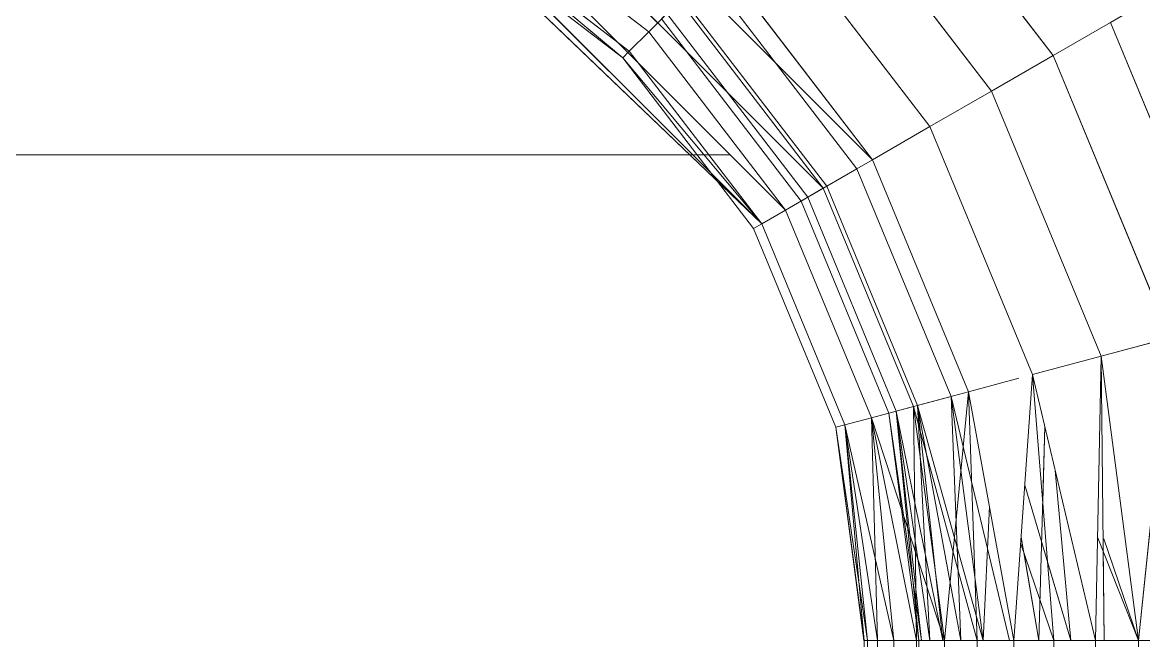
# Model space of a CAD drawing. Header units: centimetres. Extents: x -13467 to 3766, y -437 to 1921.
# Drawn here: x -4242.348 to -4240.307, y 188.8 to 189.925 of the extents above; entities that cross this region are included whole.
import ezdxf

# ---------------------------------------------------------------- set-up
doc = ezdxf.new("R2010")
doc.units = ezdxf.units.CM
doc.layers.add('M-EQPM', color=7, linetype='Continuous', lineweight=9)

# ---------------------------------------------------------------- blocks, each defined once
blk = doc.blocks.new('EQ-04-006 - EQ-04-006_dwg_Agrupar_308-1538748-Sección 1-2')
at = {"layer": 'M-EQPM', "color": 136, "true_color": 0x007f7f}
for p, q in [((-3689.4579, 190.3057), (-3689.1195, 189.8647)), ((-3689.5495, 190.2142), (-3689.2316, 189.8)), ((-3690.1802, 190.1571), (-3689.8556, 189.908)), ((-3690.1802, 190.1571), (-3689.8556, 189.908)), ((-3690.2051, 190.1138), (-3689.891, 189.8727)), ((-3690.2051, 190.1138), (-3689.891, 189.8727)), ((-3689.641, 190.1227), (-3689.3437, 189.7353)), ((-3690.2137, 190.099), (-3689.903, 189.8607)), ((-3689.7262, 190.0374), (-3689.4481, 189.675)), ((-3689.7495, 190.0142), (-3689.4766, 189.6586)), ((-3689.7495, 190.0142), (-3689.4766, 189.6586)), ((-3689.7495, 190.0142), (-3689.4766, 189.6586)), ((-3689.7495, 190.0142), (-3689.4766, 189.6586)), ((-3689.7944, 189.9693), (-3689.5316, 189.6268)), ((-3689.7944, 189.9693), (-3689.5316, 189.6268)), ((-3689.8556, 189.908), (-3689.7995, 189.9642)), ((-3689.7995, 189.9642), (-3689.8556, 189.908)), ((-3689.7995, 189.9642), (-3689.5378, 189.6232)), ((-3689.7995, 189.9642), (-3689.5378, 189.6232)), ((-3689.8323, 189.9314), (-3689.578, 189.6)), ((-3689.8227, 189.941), (-3689.5662, 189.6068)), ((-3689.8227, 189.941), (-3689.5662, 189.6068)), ((-3689.891, 189.8727), (-3689.8556, 189.908)), ((-3689.8556, 189.908), (-3689.891, 189.8727)), ((-3689.8556, 189.908), (-3689.6066, 189.5835)), ((-3689.8556, 189.908), (-3689.6066, 189.5835)), ((-3689.1195, 189.8647), (-3689.0151, 189.925)), ((-3689.0151, 189.925), (-3688.7903, 189.3823)), ((-3689.891, 189.8727), (-3689.903, 189.8607)), ((-3689.903, 189.8607), (-3689.891, 189.8727)), ((-3689.891, 189.8727), (-3689.6499, 189.5585)), ((-3689.891, 189.8727), (-3689.6499, 189.5585)), ((-3689.903, 189.8607), (-3689.6646, 189.55)), ((-3689.2316, 189.8), (-3689.1195, 189.8647)), ((-3689.1195, 189.8647), (-3688.9068, 189.3511)), ((-3689.3437, 189.7353), (-3689.2316, 189.8)), ((-3689.2316, 189.8), (-3689.0318, 189.3176)), ((-3689.4481, 189.675), (-3689.3437, 189.7353)), ((-3689.3437, 189.7353), (-3689.1568, 189.2841)), ((-3689.5378, 189.6232), (-3689.4481, 189.675)), ((-3689.4481, 189.675), (-3689.5378, 189.6232)), ((-3689.4481, 189.675), (-3689.2733, 189.2529)), ((-3689.5316, 189.6268), (-3689.4766, 189.6586)), ((-3689.4766, 189.6586), (-3689.5316, 189.6268)), ((-3689.4766, 189.6586), (-3689.305, 189.2444)), ((-3689.4766, 189.6586), (-3689.305, 189.2444)), ((-3689.305, 189.2444), (-3689.4766, 189.6586)), ((-3689.4766, 189.6586), (-3689.305, 189.2444)), ((-3689.6066, 189.5835), (-3689.5378, 189.6232)), ((-3689.5378, 189.6232), (-3689.6066, 189.5835)), ((-3689.5662, 189.6068), (-3689.5316, 189.6268)), ((-3689.5316, 189.6268), (-3689.5662, 189.6068)), ((-3689.5378, 189.6232), (-3689.3733, 189.2261)), ((-3689.5378, 189.6232), (-3689.3733, 189.2261)), ((-3689.5316, 189.6268), (-3689.3664, 189.228)), ((-3689.5316, 189.6268), (-3689.3664, 189.228)), ((-3689.578, 189.6), (-3689.5662, 189.6068)), ((-3689.578, 189.6), (-3689.5662, 189.6068)), ((-3689.578, 189.6), (-3689.4182, 189.2141)), ((-3689.5662, 189.6068), (-3689.405, 189.2176)), ((-3689.5662, 189.6068), (-3689.405, 189.2176)), ((-3689.6499, 189.5585), (-3689.6066, 189.5835)), ((-3689.6066, 189.5835), (-3689.6499, 189.5585)), ((-3689.6066, 189.5835), (-3689.4501, 189.2056)), ((-3689.6066, 189.5835), (-3689.4501, 189.2056)), ((-3689.6499, 189.5585), (-3689.6646, 189.55)), ((-3689.6646, 189.55), (-3689.6499, 189.5585)), ((-3689.6646, 189.55), (-3689.5148, 189.1882)), ((-3689.6499, 189.5585), (-3689.4983, 189.1926)), ((-3689.6499, 189.5585), (-3689.4983, 189.1926)), ((-3689.0318, 189.3176), (-3688.9068, 189.3511)), ((-3688.9637, 188.8), (-3688.9068, 189.3511)), ((-3689.1568, 189.2841), (-3689.0318, 189.3176)), ((-3689.1568, 189.2841), (-3689.0318, 189.3176)), ((-3689.0419, 188.8), (-3689.0318, 189.3176)), ((-3689.0262, 188.8), (-3689.0318, 189.3176)), ((-3688.9637, 188.8), (-3689.0318, 189.3176)), ((-3689.0318, 189.3176), (-3689.0262, 188.8)), ((-3689.0318, 189.3176), (-3689.0262, 188.8)), ((-3688.9637, 188.8), (-3689.0318, 189.3176)), ((-3688.9637, 188.8), (-3689.0318, 189.3176)), ((-3689.2733, 189.2529), (-3689.1815, 189.2775)), ((-3689.1907, 188.8), (-3689.1568, 189.2841)), ((-3689.1182, 188.8), (-3689.1568, 189.2841)), ((-3689.1182, 188.8), (-3689.1568, 189.2841)), ((-3689.0419, 188.8), (-3689.1568, 189.2841)), ((-3689.1182, 188.8), (-3689.1568, 189.2841)), ((-3689.1182, 188.8), (-3689.1568, 189.2841)), ((-3689.3733, 189.2261), (-3689.2733, 189.2529)), ((-3689.2733, 189.2529), (-3689.3733, 189.2261)), ((-3689.3172, 188.8), (-3689.2733, 189.2529)), ((-3689.2576, 188.8), (-3689.2733, 189.2529)), ((-3689.2576, 188.8), (-3689.2733, 189.2529)), ((-3689.1907, 188.8), (-3689.2733, 189.2529)), ((-3689.2733, 189.2529), (-3689.2576, 188.8)), ((-3689.2733, 189.2529), (-3689.2576, 188.8)), ((-3689.3664, 189.228), (-3689.305, 189.2444)), ((-3689.305, 189.2444), (-3689.3664, 189.228)), ((-3689.1988, 188.8), (-3689.305, 189.2444)), ((-3689.2465, 188.8), (-3689.305, 189.2444)), ((-3689.2873, 188.8), (-3689.305, 189.2444)), ((-3689.2465, 188.8), (-3689.305, 189.2444)), ((-3689.305, 189.2444), (-3689.2465, 188.8)), ((-3689.1988, 188.8), (-3689.305, 189.2444)), ((-3689.4501, 189.2056), (-3689.3733, 189.2261)), ((-3689.3733, 189.2261), (-3689.4501, 189.2056)), ((-3689.405, 189.2176), (-3689.4182, 189.2141)), ((-3689.4182, 189.2141), (-3689.405, 189.2176)), ((-3689.3636, 188.8), (-3689.4182, 189.2141)), ((-3689.3587, 188.8), (-3689.4182, 189.2141)), ((-3689.3636, 188.8), (-3689.4182, 189.2141)), ((-3689.405, 189.2176), (-3689.3664, 189.228)), ((-3689.3664, 189.228), (-3689.405, 189.2176)), ((-3689.3201, 188.8), (-3689.405, 189.2176)), ((-3689.3441, 188.8), (-3689.405, 189.2176)), ((-3689.3587, 188.8), (-3689.405, 189.2176)), ((-3689.3636, 188.8), (-3689.405, 189.2176)), ((-3689.3441, 188.8), (-3689.405, 189.2176)), ((-3689.3587, 188.8), (-3689.405, 189.2176)), ((-3689.405, 189.2176), (-3689.3587, 188.8)), ((-3689.2576, 188.8), (-3689.3733, 189.2261)), ((-3689.3172, 188.8), (-3689.3733, 189.2261)), ((-3689.3682, 188.8), (-3689.3733, 189.2261)), ((-3689.3172, 188.8), (-3689.3733, 189.2261)), ((-3689.2465, 188.8), (-3689.3664, 189.228)), ((-3689.2873, 188.8), (-3689.3664, 189.228)), ((-3689.3201, 188.8), (-3689.3664, 189.228)), ((-3689.3441, 188.8), (-3689.3664, 189.228)), ((-3689.3201, 188.8), (-3689.3664, 189.228)), ((-3689.2873, 188.8), (-3689.3664, 189.228)), ((-3689.4983, 189.1926), (-3689.5148, 189.1882)), ((-3689.5148, 189.1882), (-3689.4983, 189.1926)), ((-3689.4501, 189.2056), (-3689.4983, 189.1926)), ((-3689.4501, 189.2056), (-3689.4983, 189.1926)), ((-3689.4092, 188.8), (-3689.4983, 189.1926)), ((-3689.4392, 188.8), (-3689.4983, 189.1926)), ((-3689.4575, 188.8), (-3689.4983, 189.1926)), ((-3689.4636, 188.8), (-3689.4983, 189.1926)), ((-3689.4575, 188.8), (-3689.4983, 189.1926)), ((-3689.4392, 188.8), (-3689.4983, 189.1926)), ((-3689.3172, 188.8), (-3689.4501, 189.2056)), ((-3689.3682, 188.8), (-3689.4501, 189.2056)), ((-3689.4092, 188.8), (-3689.4501, 189.2056)), ((-3689.4392, 188.8), (-3689.4501, 189.2056)), ((-3689.4092, 188.8), (-3689.4501, 189.2056)), ((-3689.3682, 188.8), (-3689.4501, 189.2056)), ((-3689.4636, 188.8), (-3689.5148, 189.1882)), ((-3689.4575, 188.8), (-3689.5148, 189.1882)), ((-3689.5148, 189.1882), (-3689.4636, 188.8)), ((-3689.1453, 188.8), (-3689.1346, 189.1904)), ((-3689.1453, 188.8), (-3689.1346, 189.1904)), ((-3689.1453, 188.8), (-3689.1346, 189.1904)), ((-3689.0873, 188.8), (-3689.1154, 189.1095)), ((-3689.0873, 188.8), (-3689.1154, 189.1095)), ((-3689.1154, 189.1095), (-3689.0873, 188.8)), ((-3689.1154, 189.1095), (-3689.0873, 188.8)), ((-3689.1154, 189.1095), (-3689.0873, 188.8)), ((-3689.0873, 188.8), (-3689.1154, 189.1095)), ((-3689.0873, 188.8), (-3689.1709, 189.0828)), ((-3689.1709, 189.0828), (-3689.0873, 188.8)), ((-3689.1709, 189.0828), (-3689.0873, 188.8)), ((-3689.2465, 188.8), (-3689.2352, 189.0443)), ((-3689.2465, 188.8), (-3689.2352, 189.0443)), ((-3689.2465, 188.8), (-3689.2352, 189.0443)), ((-3689.1453, 188.8), (-3689.1775, 188.9883)), ((-3689.1453, 188.8), (-3689.1775, 188.9883)), ((-3689.1775, 188.9883), (-3689.1453, 188.8)), ((-3689.1775, 188.9883), (-3689.1453, 188.8)), ((-3689.1453, 188.8), (-3689.1775, 188.9883)), ((-3689.1775, 188.9883), (-3689.1453, 188.8)), ((-3689.1182, 188.8), (-3689.1784, 188.9758)), ((-3689.1182, 188.8), (-3689.1784, 188.9758)), ((-3689.1784, 188.9758), (-3689.1182, 188.8)), ((-3688.9637, 188.8), (-3689.0382, 188.9869)), ((-3688.9637, 188.8), (-3689.0382, 188.9869)), ((-3689.0382, 188.9869), (-3688.9637, 188.8)), ((-3688.9637, 188.8), (-3689.0272, 188.9854)), ((-3689.0272, 188.9854), (-3688.9637, 188.8)), ((-3689.0272, 188.9854), (-3688.9637, 188.8)), ((-3689.4636, 188.8), (-3689.4637, 186.8)), ((-3689.4637, 186.8), (-3689.4575, 188.8)), ((-3689.4575, 186.8), (-3689.4636, 188.8)), ((-3689.4575, 188.8), (-3689.4636, 188.8)), ((-3689.4636, 188.8), (-3689.4575, 188.8)), ((-3689.4392, 188.8), (-3689.4575, 188.8)), ((-3689.4575, 186.8), (-3689.4575, 188.8)), ((-3689.4575, 188.8), (-3689.4392, 188.8)), ((-3689.4575, 188.8), (-3689.4575, 186.8)), ((-3689.4392, 186.8), (-3689.4392, 188.8)), ((-3689.4392, 188.8), (-3689.4092, 188.8)), ((-3689.4092, 186.8), (-3689.4092, 188.8)), ((-3689.4092, 188.8), (-3689.3682, 188.8)), ((-3689.3682, 186.8), (-3689.3682, 188.8)), ((-3689.3682, 188.8), (-3689.3172, 188.8)), ((-3689.3636, 188.8), (-3689.3637, 186.8)), ((-3689.3172, 186.8), (-3689.3172, 188.8)), ((-3689.3172, 188.8), (-3689.2576, 188.8)), ((-3689.2576, 188.8), (-3689.2576, 186.8)), ((-3689.2576, 188.8), (-3689.1907, 188.8)), ((-3689.1907, 186.8), (-3689.1907, 188.8)), ((-3689.1907, 188.8), (-3689.1182, 188.8)), ((-3689.1182, 188.8), (-3689.1182, 186.8)), ((-3689.1182, 188.8), (-3689.0419, 188.8)), ((-3688.9637, 188.8), (-3689.0419, 188.8)), ((-3689.0419, 188.8), (-3689.0419, 186.8)), ((-3688.8854, 188.8), (-3688.9637, 188.8)), ((-3688.9637, 186.8), (-3688.9637, 188.8))]:
    blk.add_line(p, q, dxfattribs=at)
at = {"layer": 'M-EQPM', "color": 136, "true_color": 0x007f7f, "flags": 128}
for points in [[(-3688.7903, 189.3823), (-3689.0151, 189.925), (-3688.9254, 189.9768), (-3689.2995, 190.4642), (-3689.2433, 190.5204), (-3689.7472, 190.9071), (-3689.7222, 190.9503), (-3690.321, 191.1984), (-3690.9637, 191.2938), (-3690.9637, 191.2755), (-3706.9637, 191.2755), (-3707.6063, 191.1984), (-3708.2051, 190.9503), (-3708.2137, 190.9651), (-3708.7314, 190.5678), (-3708.7194, 190.5557), (-3709.114, 190.0415), (-3709.0707, 190.0165), (-3709.3138, 189.4297), (-3709.237, 189.4091)], [(-3690.3166, 191.2148), (-3690.321, 191.1984), (-3689.7222, 190.9503), (-3689.7472, 190.9071), (-3689.2433, 190.5204), (-3689.2995, 190.4642), (-3688.9254, 189.9768), (-3689.0151, 189.925), (-3688.7903, 189.3823)], [(-3689.8387, 190.7486), (-3689.899, 190.6441), (-3689.4579, 190.3057), (-3689.5495, 190.2142), (-3689.2316, 189.8)], [(-3689.8387, 190.7486), (-3689.899, 190.6441), (-3689.4579, 190.3057), (-3689.5495, 190.2142), (-3689.2316, 189.8)], [(-3689.7262, 190.0374), (-3689.4481, 189.675), (-3689.5378, 189.6232), (-3689.3733, 189.2261), (-3689.4501, 189.2056), (-3689.4392, 188.8), (-3689.4983, 189.1926), (-3689.5148, 189.1882), (-3689.6646, 189.55), (-3689.903, 189.8607), (-3689.891, 189.8727), (-3689.6499, 189.5585), (-3689.6646, 189.55), (-3689.6499, 189.5585), (-3689.4983, 189.1926), (-3689.4501, 189.2056), (-3689.6066, 189.5835), (-3689.5378, 189.6232), (-3689.7995, 189.9642)], [(-3690.446, 190.7319), (-3689.9637, 190.5321), (-3690.0284, 190.42), (-3689.641, 190.1227), (-3689.7262, 190.0374), (-3689.4481, 189.675), (-3689.5378, 189.6232), (-3689.3733, 189.2261), (-3689.4501, 189.2056), (-3689.4392, 188.8), (-3689.4092, 188.8), (-3689.4092, 186.8)], [(-3706.9637, 190.573), (-3690.9637, 190.573), (-3690.9637, 190.6455), (-3690.4795, 190.6069), (-3690.5107, 190.4904), (-3690.0887, 190.3155), (-3690.1404, 190.2259), (-3689.7995, 189.9642), (-3689.8556, 189.908), (-3689.6066, 189.5835), (-3689.6499, 189.5585), (-3689.4983, 189.1926), (-3689.4501, 189.2056), (-3689.6066, 189.5835), (-3689.5378, 189.6232), (-3689.7995, 189.9642), (-3689.7262, 190.0374), (-3690.0887, 190.3155), (-3690.0284, 190.42), (-3690.4795, 190.6069), (-3690.9637, 190.7218), (-3706.9637, 190.7218)], [(-3690.2051, 190.1138), (-3689.891, 189.8727), (-3689.8556, 189.908), (-3690.1802, 190.1571)], [(-3690.1802, 190.1571), (-3689.8556, 189.908), (-3689.891, 189.8727), (-3689.903, 189.8607), (-3690.2137, 190.099)], [(-3690.2051, 190.1138), (-3689.891, 189.8727), (-3689.6499, 189.5585), (-3689.6066, 189.5835), (-3689.8556, 189.908), (-3689.7995, 189.9642)], [(-3689.3172, 186.8), (-3689.3172, 188.8), (-3689.3733, 189.2261), (-3689.3682, 188.8), (-3689.3733, 189.2261), (-3689.2733, 189.2529), (-3689.4481, 189.675), (-3689.3437, 189.7353), (-3689.641, 190.1227), (-3689.5495, 190.2142), (-3689.9637, 190.5321)], [(-3689.1815, 189.2775), (-3689.2733, 189.2529), (-3689.4481, 189.675), (-3689.3437, 189.7353), (-3689.641, 190.1227), (-3689.5495, 190.2142), (-3689.9637, 190.5321)], [(-3690.9637, 190.4958), (-3690.5192, 190.4586), (-3690.1051, 190.2871), (-3690.1369, 190.2321), (-3689.7944, 189.9693), (-3689.7495, 190.0142), (-3689.4766, 189.6586), (-3689.5316, 189.6268), (-3689.3664, 189.228), (-3689.305, 189.2444)], [(-3690.9637, 190.4764), (-3690.5357, 190.3972), (-3690.5192, 190.4586), (-3690.1051, 190.2871), (-3690.1369, 190.2321), (-3689.7944, 189.9693), (-3689.7495, 190.0142), (-3689.4766, 189.6586), (-3689.5316, 189.6268), (-3689.3664, 189.228), (-3689.2873, 188.8)], [(-3689.3664, 189.228), (-3689.305, 189.2444), (-3689.4766, 189.6586), (-3689.5316, 189.6268), (-3689.7944, 189.9693), (-3689.7495, 190.0142), (-3690.1051, 190.2871), (-3690.1369, 190.2321), (-3690.5357, 190.3972), (-3690.9637, 190.4436), (-3690.5357, 190.3972), (-3690.9637, 190.4196), (-3690.546, 190.3586), (-3690.9637, 190.4196)], [(-3689.2465, 188.8), (-3689.305, 189.2444), (-3689.4766, 189.6586), (-3689.5316, 189.6268), (-3689.7944, 189.9693), (-3689.7495, 190.0142), (-3690.1051, 190.2871), (-3690.1369, 190.2321), (-3690.5357, 190.3972), (-3690.9637, 190.4436)], [(-3690.9637, 190.4247), (-3690.5357, 190.3972), (-3690.546, 190.3586), (-3690.1569, 190.1974), (-3689.8227, 189.941), (-3689.8323, 189.9314), (-3689.8227, 189.941), (-3689.5662, 189.6068), (-3689.578, 189.6), (-3689.8323, 189.9314), (-3689.8227, 189.941), (-3689.5662, 189.6068), (-3689.578, 189.6), (-3689.5662, 189.6068), (-3689.405, 189.2176), (-3689.3587, 188.8)], [(-3690.9637, 190.4247), (-3690.546, 190.3586), (-3690.5357, 190.3972), (-3690.1369, 190.2321), (-3690.1569, 190.1974), (-3689.8227, 189.941), (-3689.7944, 189.9693), (-3689.5316, 189.6268), (-3689.5662, 189.6068), (-3689.405, 189.2176), (-3689.3664, 189.228), (-3689.405, 189.2176), (-3689.3201, 188.8)], [(-3689.3201, 188.8), (-3689.3664, 189.228), (-3689.5316, 189.6268), (-3689.5662, 189.6068), (-3689.8227, 189.941), (-3689.7944, 189.9693), (-3690.1369, 190.2321), (-3690.1569, 190.1974), (-3690.546, 190.3586), (-3690.9637, 190.4111)], [(-3689.578, 189.6), (-3689.4182, 189.2141), (-3689.405, 189.2176), (-3689.5662, 189.6068), (-3689.405, 189.2176), (-3689.3664, 189.228), (-3689.5316, 189.6268), (-3689.5662, 189.6068), (-3689.8227, 189.941)], [(-3689.7944, 189.9693), (-3689.5316, 189.6268), (-3689.5662, 189.6068), (-3689.578, 189.6), (-3689.8323, 189.9314)], [(-3689.0318, 189.3176), (-3689.2316, 189.8), (-3689.1195, 189.8647), (-3689.4579, 190.3057), (-3689.3727, 190.391)], [(-3689.0151, 189.925), (-3689.1195, 189.8647), (-3688.9068, 189.3511), (-3689.0318, 189.3176), (-3689.2316, 189.8), (-3689.1195, 189.8647), (-3689.4579, 190.3057), (-3689.3727, 190.391)], [(-3689.4481, 189.675), (-3689.5378, 189.6232), (-3689.7995, 189.9642), (-3689.8556, 189.908), (-3690.1802, 190.1571), (-3690.2051, 190.1138), (-3690.571, 190.2653), (-3690.9637, 190.3035)], [(-3690.5754, 190.2489), (-3690.571, 190.2653), (-3690.2051, 190.1138), (-3690.1802, 190.1571), (-3689.8556, 189.908), (-3689.7995, 189.9642), (-3689.5378, 189.6232), (-3689.4481, 189.675)], [(-3689.2733, 189.2529), (-3689.3733, 189.2261), (-3689.5378, 189.6232), (-3689.6066, 189.5835), (-3689.8556, 189.908), (-3689.891, 189.8727), (-3690.2051, 190.1138), (-3690.2137, 190.099), (-3690.5754, 190.2489)], [(-3689.0151, 189.925), (-3689.1195, 189.8647), (-3688.9068, 189.3511)], [(-3689.2316, 189.8), (-3689.3437, 189.7353), (-3689.1568, 189.2841), (-3689.1182, 188.8), (-3689.1182, 186.8)], [(-3689.2316, 189.8), (-3689.3437, 189.7353), (-3689.1568, 189.2841)], [(-3689.3441, 188.8), (-3689.405, 189.2176), (-3689.4182, 189.2141), (-3689.578, 189.6)], [(-3689.4092, 188.8), (-3689.4501, 189.2056), (-3689.4983, 189.1926), (-3689.5148, 189.1882), (-3689.6646, 189.55), (-3689.6499, 189.5585), (-3689.4983, 189.1926), (-3689.4392, 188.8)], [(-3689.0318, 189.3176), (-3688.9068, 189.3511), (-3688.8854, 188.8)], [(-3689.0318, 189.3176), (-3689.1568, 189.2841), (-3689.0419, 188.8), (-3689.1182, 188.8), (-3689.1568, 189.2841), (-3689.0419, 188.8)], [(-3689.0419, 186.8), (-3689.0419, 188.8), (-3689.1182, 188.8), (-3689.1907, 188.8), (-3689.1568, 189.2841), (-3689.1907, 188.8), (-3689.2733, 189.2529), (-3689.1815, 189.2775)], [(-3689.1182, 186.8), (-3689.1182, 188.8), (-3689.1907, 188.8), (-3689.2733, 189.2529), (-3689.2576, 188.8), (-3689.3172, 188.8), (-3689.2733, 189.2529), (-3689.3172, 188.8), (-3689.3733, 189.2261), (-3689.2733, 189.2529), (-3689.2576, 188.8)], [(-3689.2576, 188.8), (-3689.3733, 189.2261), (-3689.2733, 189.2529)], [(-3689.2873, 188.8), (-3689.305, 189.2444), (-3689.3664, 189.228)], [(-3689.305, 189.2444), (-3689.3664, 189.228), (-3689.3201, 188.8)], [(-3689.2873, 188.8), (-3689.305, 189.2444), (-3689.2465, 188.8)], [(-3689.1988, 188.8), (-3689.305, 189.2444), (-3689.2465, 188.8)], [(-3689.3172, 188.8), (-3689.3733, 189.2261), (-3689.4501, 189.2056), (-3689.3682, 188.8)], [(-3689.3441, 188.8), (-3689.405, 189.2176), (-3689.4182, 189.2141), (-3689.405, 189.2176)], [(-3689.3441, 188.8), (-3689.3664, 189.228), (-3689.405, 189.2176), (-3689.3441, 188.8)], [(-3689.3587, 188.8), (-3689.405, 189.2176), (-3689.3636, 188.8)], [(-3689.3587, 188.8), (-3689.405, 189.2176), (-3689.3636, 188.8)], [(-3689.3441, 188.8), (-3689.405, 189.2176), (-3689.3201, 188.8)], [(-3689.3172, 188.8), (-3689.3733, 189.2261), (-3689.2576, 188.8)], [(-3689.3441, 188.8), (-3689.3664, 189.228), (-3689.3201, 188.8)], [(-3689.3201, 188.8), (-3689.3664, 189.228), (-3689.2873, 188.8)], [(-3689.2873, 188.8), (-3689.3664, 189.228), (-3689.2465, 188.8)], [(-3689.2873, 188.8), (-3689.3664, 189.228), (-3689.2465, 188.8)], [(-3689.4637, 188.8), (-3689.5148, 189.1882), (-3689.4983, 189.1926), (-3689.4575, 188.8), (-3689.5148, 189.1882), (-3689.4575, 188.8), (-3689.4983, 189.1926), (-3689.4392, 188.8)], [(-3689.4392, 186.8), (-3689.4392, 188.8), (-3689.4983, 189.1926), (-3689.4575, 188.8), (-3689.4983, 189.1926), (-3689.4636, 188.8), (-3689.4983, 189.1926), (-3689.5148, 189.1882), (-3689.4637, 188.8), (-3689.4575, 188.8), (-3689.4575, 186.8)], [(-3689.4092, 186.8), (-3689.4092, 188.8), (-3689.4501, 189.2056), (-3689.3682, 188.8), (-3689.4092, 188.8), (-3689.4501, 189.2056), (-3689.3682, 188.8), (-3689.3172, 188.8), (-3689.2576, 188.8), (-3689.2576, 186.8)], [(-3689.4092, 188.8), (-3689.4501, 189.2056), (-3689.3682, 188.8)]]:
    blk.add_lwpolyline(points, dxfattribs=at)
for points in [[(-3689.903, 189.8607), (-3689.891, 189.8727), (-3689.903, 189.8607), (-3689.6646, 189.55), (-3689.6499, 189.5585), (-3689.6066, 189.5835), (-3689.4501, 189.2056), (-3689.4983, 189.1926), (-3689.6499, 189.5585), (-3689.891, 189.8727), (-3690.2051, 190.1138), (-3690.2137, 190.099)], [(-3689.891, 189.8727), (-3689.6499, 189.5585), (-3689.6066, 189.5835), (-3689.4501, 189.2056), (-3689.3733, 189.2261), (-3689.5378, 189.6232), (-3689.6066, 189.5835), (-3689.8556, 189.908)], [(-3688.9637, 188.8), (-3688.9068, 189.3511)], [(-3689.0318, 189.3176), (-3689.0419, 188.8)], [(-3689.3636, 188.8), (-3689.4182, 189.2141)], [(-3689.3587, 188.8), (-3689.4182, 189.2141)], [(-3689.4092, 188.8), (-3689.4983, 189.1926)], [(-3689.3172, 188.8), (-3689.4501, 189.2056)]]:
    blk.add_lwpolyline(points, close=True, dxfattribs=at)
blk = doc.blocks.new('EQ-04-006 - EQ-04-006_dwg_Agrupar_316-1538749-Sección 1-2')
at = {"layer": 'M-EQPM', "color": 136, "true_color": 0x007f7f}
for p, q in [((-3690.1404, 190.2259), (-3689.5378, 189.6232)), ((-3689.9679, 190.1948), (-3689.4481, 189.675)), ((-3690.1802, 190.1571), (-3689.6066, 189.5835)), ((-3689.903, 189.8607), (-3690.2051, 190.1138)), ((-3690.2051, 190.1138), (-3689.6499, 189.5585)), ((-3690.2051, 190.1138), (-3689.6499, 189.5585)), ((-3690.2137, 190.099), (-3689.6499, 189.5585)), ((-3690.2137, 190.099), (-3689.903, 189.8607)), ((-3689.8323, 189.9314), (-3689.578, 189.6)), ((-3689.6499, 189.5585), (-3689.903, 189.8607)), ((-3689.6646, 189.55), (-3689.903, 189.8607)), ((-3689.903, 189.8607), (-3689.6499, 189.5585)), ((-3689.5378, 189.6232), (-3689.4481, 189.675)), ((-3689.4766, 189.6586), (-3689.305, 189.2444)), ((-3689.4766, 189.6586), (-3689.305, 189.2444)), ((-3689.305, 189.2444), (-3689.4766, 189.6586)), ((-3689.4766, 189.6586), (-3689.305, 189.2444)), ((-3689.6066, 189.5835), (-3689.5378, 189.6232)), ((-3689.5378, 189.6232), (-3689.3733, 189.2261)), ((-3689.5378, 189.6232), (-3689.3733, 189.2261)), ((-3689.5316, 189.6268), (-3689.3664, 189.228)), ((-3689.5316, 189.6268), (-3689.3664, 189.228)), ((-3689.578, 189.6), (-3689.4182, 189.2141)), ((-3689.5662, 189.6068), (-3689.405, 189.2176)), ((-3689.5662, 189.6068), (-3689.405, 189.2176)), ((-3689.6499, 189.5585), (-3689.6066, 189.5835)), ((-3689.6066, 189.5835), (-3689.6499, 189.5585)), ((-3689.6066, 189.5835), (-3689.4501, 189.2056)), ((-3689.6066, 189.5835), (-3689.4501, 189.2056)), ((-3689.6499, 189.5585), (-3689.6646, 189.55)), ((-3689.6646, 189.55), (-3689.6499, 189.5585)), ((-3689.6646, 189.55), (-3689.5148, 189.1882)), ((-3689.6499, 189.5585), (-3689.4983, 189.1926)), ((-3689.6499, 189.5585), (-3689.4983, 189.1926)), ((-3689.3733, 189.2261), (-3689.2733, 189.2529)), ((-3689.2733, 189.2529), (-3689.3733, 189.2261)), ((-3689.3172, 188.8), (-3689.2733, 189.2529)), ((-3689.3172, 188.8), (-3689.2733, 189.2529)), ((-3689.2733, 189.2529), (-3689.3172, 188.8)), ((-3689.2576, 188.8), (-3689.2733, 189.2529)), ((-3689.2576, 188.8), (-3689.2733, 189.2529)), ((-3689.2733, 189.2529), (-3689.2576, 188.8)), ((-3689.2733, 189.2529), (-3689.2576, 188.8)), ((-3689.2733, 189.2529), (-3689.2576, 188.8)), ((-3689.2733, 189.2529), (-3689.2576, 188.8)), ((-3689.3664, 189.228), (-3689.305, 189.2444)), ((-3689.305, 189.2444), (-3689.3664, 189.228)), ((-3689.1988, 188.8), (-3689.305, 189.2444)), ((-3689.2465, 188.8), (-3689.305, 189.2444)), ((-3689.2873, 188.8), (-3689.305, 189.2444)), ((-3689.2465, 188.8), (-3689.305, 189.2444)), ((-3689.305, 189.2444), (-3689.2465, 188.8)), ((-3689.1988, 188.8), (-3689.305, 189.2444)), ((-3689.4501, 189.2056), (-3689.3733, 189.2261)), ((-3689.3733, 189.2261), (-3689.4501, 189.2056)), ((-3689.405, 189.2176), (-3689.4182, 189.2141)), ((-3689.4182, 189.2141), (-3689.405, 189.2176)), ((-3689.3636, 188.8), (-3689.4182, 189.2141)), ((-3689.3587, 188.8), (-3689.4182, 189.2141)), ((-3689.3636, 188.8), (-3689.4182, 189.2141)), ((-3689.405, 189.2176), (-3689.3664, 189.228)), ((-3689.3664, 189.228), (-3689.405, 189.2176)), ((-3689.3201, 188.8), (-3689.405, 189.2176)), ((-3689.3441, 188.8), (-3689.405, 189.2176)), ((-3689.3587, 188.8), (-3689.405, 189.2176)), ((-3689.3636, 188.8), (-3689.405, 189.2176)), ((-3689.3441, 188.8), (-3689.405, 189.2176)), ((-3689.3587, 188.8), (-3689.405, 189.2176)), ((-3689.405, 189.2176), (-3689.3587, 188.8)), ((-3689.2576, 188.8), (-3689.3733, 189.2261)), ((-3689.3172, 188.8), (-3689.3733, 189.2261)), ((-3689.3682, 188.8), (-3689.3733, 189.2261)), ((-3689.3172, 188.8), (-3689.3733, 189.2261)), ((-3689.2465, 188.8), (-3689.3664, 189.228)), ((-3689.2873, 188.8), (-3689.3664, 189.228)), ((-3689.3201, 188.8), (-3689.3664, 189.228)), ((-3689.3441, 188.8), (-3689.3664, 189.228)), ((-3689.3201, 188.8), (-3689.3664, 189.228)), ((-3689.2873, 188.8), (-3689.3664, 189.228)), ((-3689.4983, 189.1926), (-3689.5148, 189.1882)), ((-3689.5148, 189.1882), (-3689.4983, 189.1926)), ((-3689.4501, 189.2056), (-3689.4983, 189.1926)), ((-3689.4501, 189.2056), (-3689.4983, 189.1926)), ((-3689.4092, 188.8), (-3689.4983, 189.1926)), ((-3689.4392, 188.8), (-3689.4983, 189.1926)), ((-3689.4575, 188.8), (-3689.4983, 189.1926)), ((-3689.4636, 188.8), (-3689.4983, 189.1926)), ((-3689.4575, 188.8), (-3689.4983, 189.1926)), ((-3689.4392, 188.8), (-3689.4983, 189.1926)), ((-3689.3172, 188.8), (-3689.4501, 189.2056)), ((-3689.3682, 188.8), (-3689.4501, 189.2056)), ((-3689.4092, 188.8), (-3689.4501, 189.2056)), ((-3689.4392, 188.8), (-3689.4501, 189.2056)), ((-3689.4092, 188.8), (-3689.4501, 189.2056)), ((-3689.3682, 188.8), (-3689.4501, 189.2056)), ((-3689.4636, 188.8), (-3689.5148, 189.1882)), ((-3689.4575, 188.8), (-3689.5148, 189.1882)), ((-3689.5148, 189.1882), (-3689.4637, 188.8)), ((-3689.1383, 189.0527), (-3689.1346, 189.1904)), ((-3689.1383, 189.0527), (-3689.1346, 189.1904)), ((-3689.1383, 189.0527), (-3689.1346, 189.1904)), ((-3689.0873, 188.8), (-3689.1154, 189.1095)), ((-3689.0873, 188.8), (-3689.1154, 189.1095)), ((-3689.1154, 189.1095), (-3689.0873, 188.8)), ((-3689.1154, 189.1095), (-3689.0873, 188.8)), ((-3689.1154, 189.1095), (-3689.0873, 188.8)), ((-3689.0873, 188.8), (-3689.1154, 189.1095)), ((-3689.2465, 188.8), (-3689.2352, 189.0443)), ((-3689.2465, 188.8), (-3689.2352, 189.0443)), ((-3689.2465, 188.8), (-3689.2352, 189.0443)), ((-3689.1453, 188.8), (-3689.1723, 188.9581)), ((-3689.1453, 188.8), (-3689.1723, 188.9581)), ((-3689.1723, 188.9581), (-3689.1453, 188.8)), ((-3689.1723, 188.9581), (-3689.1453, 188.8)), ((-3689.1453, 188.8), (-3689.1723, 188.9581)), ((-3689.1723, 188.9581), (-3689.1453, 188.8)), ((-3689.0262, 188.8), (-3689.028, 188.9612)), ((-3689.028, 188.9612), (-3689.0262, 188.8)), ((-3689.028, 188.9612), (-3689.0262, 188.8)), ((-3689.0873, 188.8), (-3689.1296, 188.9432)), ((-3689.1296, 188.9432), (-3689.0873, 188.8)), ((-3689.1296, 188.9432), (-3689.0873, 188.8)), ((-3689.4636, 188.8), (-3689.4637, 186.8)), ((-3689.4637, 186.8), (-3689.4575, 188.8)), ((-3689.4575, 186.8), (-3689.4636, 188.8)), ((-3689.4575, 188.8), (-3689.4636, 188.8)), ((-3689.4636, 188.8), (-3689.4575, 188.8)), ((-3689.4392, 188.8), (-3689.4575, 188.8)), ((-3689.4575, 186.8), (-3689.4575, 188.8)), ((-3689.4575, 188.8), (-3689.4392, 188.8)), ((-3689.4575, 188.8), (-3689.4575, 186.8))]:
    blk.add_line(p, q, dxfattribs=at)
at = {"layer": 'M-EQPM', "color": 136, "true_color": 0x007f7f, "flags": 128}
for points in [[(-3690.9637, 190.4464), (-3690.5375, 190.3903), (-3690.5581, 190.3136), (-3690.1802, 190.1571), (-3690.2051, 190.1138), (-3690.2137, 190.099), (-3690.5754, 190.2489), (-3690.571, 190.2653), (-3690.2051, 190.1138), (-3689.6499, 189.5585), (-3689.6066, 189.5835), (-3690.1802, 190.1571), (-3690.1404, 190.2259), (-3690.5375, 190.3903), (-3690.9637, 190.5061)], [(-3690.5107, 190.4904), (-3690.5375, 190.3903), (-3690.1404, 190.2259), (-3690.1802, 190.1571), (-3689.6066, 189.5835), (-3689.4501, 189.2056), (-3689.4983, 189.1926), (-3689.6499, 189.5585), (-3689.6066, 189.5835), (-3689.5378, 189.6232), (-3690.1404, 190.2259), (-3690.0887, 190.3155)], [(-3689.4392, 188.8), (-3689.4983, 189.1926), (-3689.5148, 189.1882), (-3689.6646, 189.55), (-3689.6499, 189.5585), (-3689.4983, 189.1926), (-3689.4501, 189.2056), (-3689.6066, 189.5835), (-3689.5378, 189.6232), (-3690.1404, 190.2259), (-3690.0887, 190.3155)], [(-3690.5754, 190.2489), (-3690.2137, 190.099), (-3690.2051, 190.1138), (-3689.6499, 189.5585), (-3689.6066, 189.5835)], [(-3689.4392, 188.8), (-3689.4501, 189.2056), (-3689.3733, 189.2261), (-3689.5378, 189.6232), (-3689.4481, 189.675), (-3689.9679, 190.1948)], [(-3689.9679, 190.1948), (-3689.4481, 189.675), (-3689.5378, 189.6232), (-3689.3733, 189.2261), (-3689.4501, 189.2056), (-3689.4392, 188.8)], [(-3689.4575, 188.8), (-3689.5148, 189.1882), (-3689.4575, 188.8), (-3689.4983, 189.1926), (-3689.5148, 189.1882), (-3689.6646, 189.55), (-3689.6499, 189.5585), (-3689.903, 189.8607), (-3689.6499, 189.5585), (-3689.6646, 189.55), (-3689.903, 189.8607), (-3690.2137, 190.099), (-3689.6499, 189.5585), (-3690.2137, 190.099), (-3690.2051, 190.1138), (-3689.6499, 189.5585), (-3689.903, 189.8607), (-3690.2137, 190.099), (-3690.2051, 190.1138), (-3689.903, 189.8607), (-3690.2051, 190.1138)], [(-3689.6066, 189.5835), (-3689.6499, 189.5585), (-3690.2051, 190.1138)], [(-3689.4392, 188.8), (-3689.4983, 189.1926), (-3689.6499, 189.5585), (-3689.6646, 189.55), (-3689.903, 189.8607), (-3689.6499, 189.5585), (-3689.4983, 189.1926), (-3689.4501, 189.2056), (-3689.6066, 189.5835)], [(-3689.3664, 189.228), (-3689.305, 189.2444), (-3689.4766, 189.6586)], [(-3689.2465, 188.8), (-3689.305, 189.2444), (-3689.4766, 189.6586)], [(-3689.6066, 189.5835), (-3689.4501, 189.2056), (-3689.3733, 189.2261), (-3689.5378, 189.6232)], [(-3689.578, 189.6), (-3689.4182, 189.2141), (-3689.405, 189.2176), (-3689.5662, 189.6068), (-3689.405, 189.2176), (-3689.3664, 189.228), (-3689.5316, 189.6268)], [(-3689.2733, 189.2529), (-3689.3733, 189.2261), (-3689.5378, 189.6232)], [(-3689.5316, 189.6268), (-3689.3664, 189.228), (-3689.2873, 188.8)], [(-3689.5316, 189.6268), (-3689.3664, 189.228), (-3689.305, 189.2444)], [(-3689.3201, 188.8), (-3689.3664, 189.228), (-3689.5316, 189.6268)], [(-3689.3441, 188.8), (-3689.405, 189.2176), (-3689.4182, 189.2141), (-3689.578, 189.6)], [(-3689.5662, 189.6068), (-3689.405, 189.2176), (-3689.3587, 188.8)], [(-3689.5662, 189.6068), (-3689.405, 189.2176), (-3689.3664, 189.228), (-3689.405, 189.2176), (-3689.3201, 188.8)], [(-3689.3682, 188.8), (-3689.3733, 189.2261), (-3689.2733, 189.2529)], [(-3689.3172, 188.8), (-3689.3733, 189.2261), (-3689.2733, 189.2529)], [(-3689.2576, 188.8), (-3689.3733, 189.2261), (-3689.2733, 189.2529)], [(-3689.2873, 188.8), (-3689.305, 189.2444), (-3689.3664, 189.228)], [(-3689.305, 189.2444), (-3689.3664, 189.228), (-3689.3201, 188.8)], [(-3689.2873, 188.8), (-3689.305, 189.2444), (-3689.2465, 188.8)], [(-3689.1988, 188.8), (-3689.305, 189.2444), (-3689.2465, 188.8)], [(-3689.3172, 188.8), (-3689.3733, 189.2261), (-3689.4501, 189.2056), (-3689.3682, 188.8)], [(-3689.3441, 188.8), (-3689.405, 189.2176), (-3689.4182, 189.2141), (-3689.405, 189.2176)], [(-3689.3441, 188.8), (-3689.3664, 189.228), (-3689.405, 189.2176), (-3689.3441, 188.8)], [(-3689.3587, 188.8), (-3689.405, 189.2176), (-3689.3636, 188.8)], [(-3689.3587, 188.8), (-3689.405, 189.2176), (-3689.3636, 188.8)], [(-3689.3441, 188.8), (-3689.405, 189.2176), (-3689.3201, 188.8)], [(-3689.3172, 188.8), (-3689.3733, 189.2261), (-3689.3682, 188.8)], [(-3689.3172, 188.8), (-3689.3733, 189.2261), (-3689.2576, 188.8)], [(-3689.3441, 188.8), (-3689.3664, 189.228), (-3689.3201, 188.8)], [(-3689.3201, 188.8), (-3689.3664, 189.228), (-3689.2873, 188.8)], [(-3689.2873, 188.8), (-3689.3664, 189.228), (-3689.2465, 188.8)], [(-3689.2873, 188.8), (-3689.3664, 189.228), (-3689.2465, 188.8)], [(-3689.4636, 188.8), (-3689.5148, 189.1882), (-3689.4983, 189.1926), (-3689.4501, 189.2056), (-3689.4092, 188.8)], [(-3689.4575, 186.8), (-3689.4575, 188.8), (-3689.4637, 188.8), (-3689.5148, 189.1882), (-3689.4983, 189.1926), (-3689.4636, 188.8), (-3689.4983, 189.1926), (-3689.4575, 188.8), (-3689.4983, 189.1926), (-3689.4392, 188.8)], [(-3689.4575, 188.8), (-3689.4983, 189.1926), (-3689.4392, 188.8)], [(-3689.4092, 188.8), (-3689.4501, 189.2056), (-3689.3682, 188.8)], [(-3689.4092, 188.8), (-3689.4501, 189.2056), (-3689.3682, 188.8)], [(-3689.4092, 188.8), (-3689.4501, 189.2056), (-3689.3682, 188.8)]]:
    blk.add_lwpolyline(points, dxfattribs=at)
for points in [[(-3689.3636, 188.8), (-3689.4182, 189.2141)], [(-3689.3587, 188.8), (-3689.4182, 189.2141)], [(-3689.4092, 188.8), (-3689.4983, 189.1926)], [(-3689.3172, 188.8), (-3689.4501, 189.2056)]]:
    blk.add_lwpolyline(points, close=True, dxfattribs=at)
blk = doc.blocks.new('EQ-04-006 - EQ-04-006_dwg_011_ENZUNCHADOR_dwg-1538751-Sección 1-2')
for name in ['EQ-04-006 - EQ-04-006_dwg_Agrupar_308-1538748-Sección 1-2', 'EQ-04-006 - EQ-04-006_dwg_Agrupar_316-1538749-Sección 1-2']:
    blk.add_blockref(name, (0, 0))
blk = doc.blocks.new('EQ-04-006 - EQ-04-006_dwg-1538743-Sección 1-2')
blk.add_blockref('EQ-04-006 - EQ-04-006_dwg_011_ENZUNCHADOR_dwg-1538751-Sección 1-2', (0, 0))
blk = doc.blocks.new('EQ-04-006 - EQ-04-006-1538756-Sección 1-2')
blk.add_blockref('EQ-04-006 - EQ-04-006_dwg-1538743-Sección 1-2', (0, 0))
blk = doc.blocks.new('EQ-05-014 - EQ-05-014_dwg_Agrupar_514-1555421-Sección 1-2')
at = {"layer": 'M-EQPM', "color": 1, "true_color": 0xff0000}
for p, q in [((-3689.7071, 189.684), (-3708.4948, 189.684)), ((-3689.7071, 189.684), (-3708.4948, 189.684)), ((-3708.4948, 189.684), (-3689.7071, 189.684))]:
    blk.add_line(p, q, dxfattribs=at)
blk = doc.blocks.new('EQ-05-014 - EQ-05-014_dwg-1555392-Sección 1-2')
blk.add_blockref('EQ-05-014 - EQ-05-014_dwg_Agrupar_514-1555421-Sección 1-2', (0, 0))
blk = doc.blocks.new('EQ-05-014 - EQ-05-014-1555424-Sección 1-2')
blk.add_blockref('EQ-05-014 - EQ-05-014_dwg-1555392-Sección 1-2', (0, 0))
blk = doc.blocks.new('PQ_RVR_MEP-01_ZZ_ZZ_MO_T_A_rvt-2-Sección 1-2')
at = {"layer": 'M-EQPM', "lineweight": 9}
for name in ['EQ-04-006 - EQ-04-006-1538756-Sección 1-2', 'EQ-05-014 - EQ-05-014-1555424-Sección 1-2']:
    blk.add_blockref(name, (0, 0), dxfattribs=at)

msp = doc.modelspace()

# ---------------------------------------------------------------- block references
at = {"lineweight": 5}
msp.add_blockref('PQ_RVR_MEP-01_ZZ_ZZ_MO_T_A_rvt-2-Sección 1-2', (-551.352, 0), dxfattribs=at)

doc.saveas('drawing.dxf')
